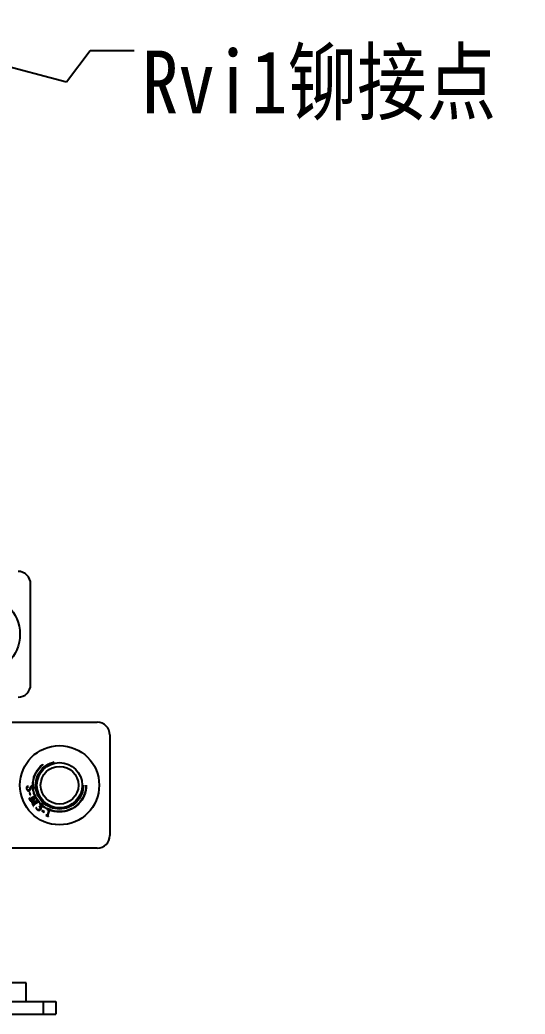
# Model space of a CAD drawing. Header units: millimetres. Extents: x 0 to 8948, y -1340 to 1100.
# Drawn here: x 4638.1 to 4678.2, y 474.4 to 553.5 of the extents above; entities that cross this region are included whole.
import ezdxf

# ---------------------------------------------------------------- set-up
doc = ezdxf.new("R2010")
doc.units = ezdxf.units.MM
doc.header["$LTSCALE"] = 85.25
doc.linetypes.add('HIDDEN', pattern=[0.2, 0.1, -0.1])
doc.layers.get('0').update_dxf_attribs({"linetype": 'CONTINUOUS'})
doc.layers.add('02___PRT_ALL_AXES', color=7, linetype='CONTINUOUS')
doc.layers.add('DEFAULT_2', color=8, linetype='HIDDEN')
doc.styles.get("Standard").update_dxf_attribs({"font": 'txt', "width": 0.85})
doc.dimstyles.get("Standard").update_dxf_attribs({"dimtxt": 2.5, "dimasz": 3.5, "dimexe": 1.5, "dimexo": 1, "dimtad": 1, "dimdsep": 46, "dimtxsty": 'Standard', "dimblk": '_FILLED', "dimblk1": '_FILLED', "dimblk2": '_FILLED', "dimcen": 0.09, "dimadec": 0, "dimazin": 0, "dimtol": 1, "dimtp": 0.01, "dimtm": 0.01, "dimtfac": 1, "dimtofl": 0, "dimtmove": 0, "dimatfit": 3, "dimldrblk": '_FILLED', "dimfxl": 0, "dimtolj": 1, "dimarcsym": 0})

# ---------------------------------------------------------------- blocks, each defined once
blk = doc.blocks.new('_FILLED')
at = {"color": 0, "linetype": 'ByBlock'}
blk.add_solid([(0, 0), (-1, 0.214), (-1, -0.214)], dxfattribs=at)

msp = doc.modelspace()

# ---------------------------------------------------------------- linework, layer by layer
at = {"color": 3, "linetype": 'Continuous'}
for p, q in [((4638.959, 500.614), (4638.959, 508.614)), ((4630.959, 474.414), (4640.959, 474.414))]:
    msp.add_line(p, q, dxfattribs=at)
at = {"color": 7, "linetype": 'Continuous'}
for p, q in [((4636.259, 497.614), (4644.259, 497.614)), ((4645.259, 496.614), (4645.259, 488.614)), ((4638.793, 492.523), (4638.658, 492.518)), ((4638.793, 492.523), (4638.795, 492.51)), ((4638.899, 492.03), (4638.862, 492.018)), ((4638.862, 492.018), (4638.925, 491.812)), ((4638.962, 491.824), (4638.899, 492.03)), ((4638.925, 491.812), (4638.962, 491.824)), ((4639.338, 491.776), (4638.926, 491.528)), ((4638.94, 491.505), (4639.342, 491.748)), ((4639.342, 491.748), (4639.002, 491.26)), ((4639.095, 492.244), (4639.094, 492.256)), ((4639.094, 492.244), (4639.198, 492.251)), ((4639.122, 491.307), (4639.404, 491.713)), ((4639.316, 491.859), (4639.303, 491.852)), ((4639.303, 491.852), (4639.338, 491.776)), ((4638.829, 491.584), (4638.817, 491.576)), ((4638.863, 491.546), (4638.829, 491.584)), ((4638.951, 491.382), (4638.915, 491.459)), ((4638.938, 491.375), (4638.951, 491.382)), ((4639.002, 491.26), (4639.538, 491.346)), ((4639.079, 491.17), (4639.066, 491.162)), ((4639.116, 491.129), (4639.079, 491.17)), ((4639.603, 491.383), (4639.122, 491.307)), ((4639.538, 491.346), (4639.175, 491.127)), ((4639.213, 490.947), (4639.186, 491.021)), ((4639.2, 490.939), (4639.213, 490.947)), ((4639.216, 491.07), (4639.57, 491.283)), ((4639.64, 491.271), (4639.679, 491.229)), ((4639.647, 490.925), (4639.643, 490.905)), ((4639.679, 491.229), (4639.691, 491.236)), ((4639.695, 491.101), (4639.701, 491.083)), ((4639.412, 490.815), (4639.395, 490.808)), ((4639.878, 490.614), (4639.858, 490.581)), ((4639.858, 490.581), (4640.04, 490.467)), ((4640.061, 490.5), (4639.878, 490.614)), ((4640.04, 490.467), (4640.061, 490.5)), ((4640.178, 490.234), (4640.172, 490.22)), ((4640.225, 490.223), (4640.178, 490.234)), ((4640.44, 490.658), (4640.268, 490.244)), ((4640.308, 490.656), (4640.313, 490.635)), ((4640.313, 490.635), (4640.44, 490.658)), ((4640.323, 490.221), (4640.523, 490.703)), ((4640.374, 490.152), (4640.338, 490.175)), ((4640.369, 490.139), (4640.374, 490.152)), ((4640.523, 490.703), (4640.495, 490.714)), ((4644.259, 487.614), (4636.259, 487.614)), ((4638.609, 476.914), (4632.309, 476.914)), ((4638.609, 475.414), (4638.609, 476.914)), ((4630.959, 475.414), (4640.959, 475.414)), ((4639.959, 475.414), (4639.959, 474.414)), ((4640.959, 475.414), (4640.959, 474.414))]:
    msp.add_line(p, q, dxfattribs=at)
for radius in [3.15, 1.8, 1.5]:
    msp.add_circle((4641.259, 492.614), radius, dxfattribs=at)
at = {"color": 3, "linetype": 'Continuous'}
for centre, start, end in [((4637.959, 508.614), 0, 90), ((4637.959, 500.614), 270, 0)]:
    msp.add_arc(centre, 1, start, end, dxfattribs=at)
at = {"color": 7, "linetype": 'Continuous'}
for centre, radius, start, end in [((4644.259, 496.614), 1, 0, 90), ((4640.878, 492.047), 1.438, 207.53662, 211.08982), ((4644.259, 488.614), 1, 270, 0)]:
    msp.add_arc(centre, radius, start, end, dxfattribs=at)
for points in [[(4638.658, 492.518), (4638.635, 492.467), (4638.626, 492.412), (4638.632, 492.353)], [(4638.69, 492.444), (4638.716, 492.478), (4638.75, 492.5), (4638.795, 492.51)], [(4638.97, 492.504), (4638.946, 492.476), (4638.921, 492.429), (4638.896, 492.363)], [(4639.058, 492.55), (4639.023, 492.546), (4638.994, 492.531), (4638.97, 492.504)], [(4638.983, 492.353), (4639.006, 492.412), (4639.024, 492.451), (4639.039, 492.471)], [(4639.039, 492.471), (4639.054, 492.491), (4639.072, 492.501), (4639.092, 492.503)], [(4639.169, 492.512), (4639.137, 492.542), (4639.1, 492.554), (4639.058, 492.55)], [(4639.092, 492.503), (4639.117, 492.506), (4639.14, 492.498), (4639.161, 492.478)], [(4639.161, 492.478), (4639.182, 492.458), (4639.195, 492.431), (4639.198, 492.399)], [(4639.224, 492.387), (4639.218, 492.44), (4639.199, 492.482), (4639.169, 492.512)], [(4638.632, 492.353), (4638.639, 492.29), (4638.66, 492.243), (4638.694, 492.211)], [(4638.659, 492.337), (4638.655, 492.375), (4638.665, 492.41), (4638.69, 492.444)], [(4638.7, 492.251), (4638.676, 492.273), (4638.663, 492.302), (4638.659, 492.337)], [(4638.694, 492.211), (4638.729, 492.179), (4638.772, 492.166), (4638.823, 492.171)], [(4638.78, 492.222), (4638.75, 492.219), (4638.724, 492.229), (4638.7, 492.251)], [(4638.844, 492.259), (4638.828, 492.237), (4638.806, 492.225), (4638.78, 492.222)], [(4638.823, 492.171), (4638.866, 492.176), (4638.898, 492.193), (4638.918, 492.221)], [(4638.896, 492.363), (4638.877, 492.315), (4638.86, 492.281), (4638.844, 492.259)], [(4638.918, 492.221), (4638.937, 492.248), (4638.959, 492.292), (4638.983, 492.353)], [(4639.198, 492.399), (4639.205, 492.33), (4639.171, 492.283), (4639.094, 492.256)], [(4639.198, 492.251), (4639.221, 492.289), (4639.23, 492.334), (4639.224, 492.387)], [(4639.359, 491.783), (4639.334, 491.824), (4639.319, 491.85), (4639.316, 491.859)], [(4639.404, 491.713), (4639.395, 491.725), (4639.379, 491.749), (4639.359, 491.783)], [(4638.817, 491.576), (4638.843, 491.537), (4638.864, 491.503), (4638.88, 491.477)], [(4638.896, 491.518), (4638.889, 491.519), (4638.878, 491.529), (4638.863, 491.546)], [(4638.88, 491.477), (4638.901, 491.441), (4638.921, 491.407), (4638.938, 491.375)], [(4638.926, 491.528), (4638.914, 491.52), (4638.903, 491.517), (4638.896, 491.518)], [(4638.915, 491.459), (4638.907, 491.475), (4638.915, 491.49), (4638.94, 491.505)], [(4639.066, 491.162), (4639.093, 491.121), (4639.116, 491.085), (4639.136, 491.052)], [(4639.141, 491.113), (4639.134, 491.113), (4639.126, 491.118), (4639.116, 491.129)], [(4639.136, 491.052), (4639.15, 491.028), (4639.172, 490.99), (4639.2, 490.939)], [(4639.175, 491.127), (4639.159, 491.117), (4639.148, 491.113), (4639.141, 491.113)], [(4639.186, 491.021), (4639.182, 491.031), (4639.182, 491.04), (4639.186, 491.046)], [(4639.186, 491.046), (4639.189, 491.053), (4639.2, 491.06), (4639.216, 491.07)], [(4639.57, 491.283), (4639.584, 491.292), (4639.597, 491.296), (4639.607, 491.294)], [(4639.607, 491.294), (4639.616, 491.292), (4639.627, 491.285), (4639.64, 491.271)], [(4639.643, 490.905), (4639.674, 490.904), (4639.698, 490.897), (4639.715, 490.882)], [(4639.691, 491.236), (4639.677, 491.257), (4639.662, 491.28), (4639.647, 491.305)], [(4639.699, 490.922), (4639.681, 490.924), (4639.663, 490.925), (4639.647, 490.925)], [(4639.804, 491.128), (4639.772, 491.13), (4639.736, 491.121), (4639.695, 491.101)], [(4639.856, 490.948), (4639.833, 490.922), (4639.781, 490.914), (4639.699, 490.922)], [(4639.701, 491.083), (4639.728, 491.096), (4639.755, 491.101), (4639.78, 491.097)], [(4639.755, 490.902), (4639.797, 490.898), (4639.831, 490.899), (4639.858, 490.904)], [(4639.808, 490.802), (4639.807, 490.842), (4639.789, 490.875), (4639.755, 490.902)], [(4639.78, 491.097), (4639.806, 491.093), (4639.829, 491.084), (4639.847, 491.068)], [(4639.894, 491.088), (4639.866, 491.113), (4639.836, 491.126), (4639.804, 491.128)], [(4639.847, 491.068), (4639.865, 491.051), (4639.875, 491.031), (4639.877, 491.009)], [(4639.877, 491.009), (4639.88, 490.987), (4639.873, 490.966), (4639.856, 490.948)], [(4639.858, 490.904), (4639.884, 490.909), (4639.905, 490.92), (4639.921, 490.938)], [(4639.938, 491.009), (4639.934, 491.039), (4639.919, 491.065), (4639.894, 491.088)], [(4639.921, 490.938), (4639.937, 490.955), (4639.942, 490.979), (4639.938, 491.009)], [(4639.395, 490.808), (4639.386, 490.798), (4639.386, 490.782), (4639.396, 490.76)], [(4639.396, 490.76), (4639.406, 490.738), (4639.426, 490.713), (4639.457, 490.685)], [(4639.432, 490.808), (4639.426, 490.813), (4639.42, 490.815), (4639.412, 490.815)], [(4639.448, 490.772), (4639.444, 490.789), (4639.439, 490.801), (4639.432, 490.808)], [(4639.486, 490.686), (4639.468, 490.702), (4639.455, 490.731), (4639.448, 490.772)], [(4639.457, 490.685), (4639.505, 490.642), (4639.558, 490.621), (4639.617, 490.623)], [(4639.59, 490.656), (4639.547, 490.651), (4639.513, 490.662), (4639.486, 490.686)], [(4639.701, 490.715), (4639.67, 490.681), (4639.633, 490.661), (4639.59, 490.656)], [(4639.617, 490.623), (4639.674, 490.625), (4639.723, 490.648), (4639.763, 490.692)], [(4639.743, 490.806), (4639.74, 490.774), (4639.726, 490.744), (4639.701, 490.715)], [(4639.715, 490.882), (4639.737, 490.863), (4639.746, 490.837), (4639.743, 490.806)], [(4639.763, 490.692), (4639.793, 490.726), (4639.808, 490.763), (4639.808, 490.802)], [(4640.172, 490.22), (4640.201, 490.21), (4640.235, 490.197), (4640.272, 490.182)], [(4640.268, 490.244), (4640.26, 490.225), (4640.245, 490.218), (4640.225, 490.223)], [(4640.272, 490.182), (4640.308, 490.167), (4640.34, 490.153), (4640.369, 490.139)], [(4640.495, 490.714), (4640.419, 490.685), (4640.357, 490.665), (4640.308, 490.656)], [(4640.338, 490.175), (4640.32, 490.187), (4640.315, 490.201), (4640.323, 490.221)]]:
    msp.add_open_spline(points, degree=3, dxfattribs=at)
at = {"layer": '02___PRT_ALL_AXES', "color": 8, "linetype": 'HIDDEN'}
msp.add_circle((4641.259, 492.614), 2.1, dxfattribs=at)
at = {"layer": 'DEFAULT_2', "color": 8, "linetype": 'HIDDEN'}
for centre, radius in [((4634.959, 504.614), 3.15), ((4641.259, 492.614), 2.125), ((4641.259, 492.614), 1.9)]:
    msp.add_circle(centre, radius, dxfattribs=at)

# ---------------------------------------------------------------- texts
at = {"color": 2, "linetype": 'Continuous', "insert": (4647.81, 551.024), "char_height": 5, "width": 44.625, "attachment_point": 1, "line_spacing_factor": 0.9}
msp.add_mtext('Rvi1铆接点', dxfattribs=at)

# ---------------------------------------------------------------- leaders
at = {"color": 2, "linetype": 'Continuous', "annotation_type": 0, "has_hookline": 1, "hookline_direction": 0, "text_width": 30.439}
msp.add_leader([(4588.415, 562.668), (4641.81, 548.524), (4643.685, 551.024), (4647.185, 551.024)], dimstyle='Standard', override={"dimtad": 0}, dxfattribs=at)

doc.saveas('drawing.dxf')
